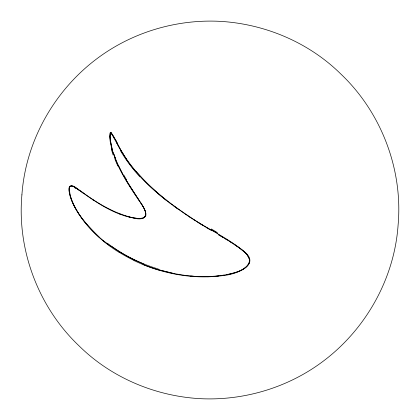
<?xml version="1.0" encoding="UTF-8"?>
<svg xmlns="http://www.w3.org/2000/svg" width="420" height="420" viewBox="0 0 420 420"><rect width="100%" height="100%" fill="white"/><g stroke="black" fill="none" stroke-linecap="round" stroke-linejoin="round"><path stroke-width="0.63" d="M110.213 133.103C109.473 138.563 111.032 144.039 112.361 149.294M110.203 133.15L110.754 132.557A2.489 1.859 -53.2 0 1 111.022 132.736L120.283 149.447L126.221 158.834M110.397 132.636L110.534 132.505A0.688 0.514 -52.8 0 1 110.723 132.547L111.678 133.555M226.758 274.701C234.964 272.423 248.42 270.501 249.606 260.064A7.613 7.208 -32.4 0 0 249.344 258.762L246.997 254.698A28.24 26.575 -13.5 0 0 245.658 253.208L239.578 248.047L229.603 241.4M221.193 275.609L223.944 275.2M215.66 276.208C226.958 274.601 240.98 273.714 248.677 264.096A7.345 6.962 -32.4 0 0 249.386 262.5L249.47 262.164A6.342 6.001 -33.1 0 0 249.643 260.788C248.462 252.746 239.925 248.719 234.097 244.267M218.568 275.93L207.417 276.638M204.629 276.665L207.328 276.638M204.545 276.665L196.208 276.423M198.986 276.554L201.768 276.638M190.701 276.008L196.277 276.428M193.436 276.239L185.152 275.399M185.167 275.399L174.163 273.63L158.067 269.64M174.269 273.646L158.314 269.714M80.32 191.063C98.369 203.863 118.314 217.675 141.125 218.704C151.037 217.371 142.711 205.716 139.729 201.196M127.496 216.636C133.072 217.634 141.871 221.639 145.824 215.806C146.438 210.756 142.748 206.498 140.453 202.33M123.17 215.255L125.317 215.975M118.955 213.68L121.049 214.489M80.357 191.09C77.17 189.472 73.92 185.068 70.025 186.197A1.943 1.292 -81 0 0 69.405 187.11C69.211 207.149 86.32 224.102 99.32 237.3M73.085 186.375C67.41 183.971 69.106 192.848 70.245 195.736C76.566 215.282 91.135 231.095 106.948 243.632M133.864 260.521C161.732 273.808 193.499 279.893 224.201 275.431C234.129 274.586 260.101 266.091 245.584 252.693C228.548 238.066 207.496 229.168 189.163 216.342C169.895 203.7 151.567 189.273 136.516 171.722M73.479 186.564L75.017 187.435M218.117 234.497L227.425 240.061M218.416 234.675L222.92 237.342M209.087 229.136L211.696 230.69M206.861 227.803L209.475 229.367M204.635 226.459L207.26 228.039M225.047 238.613L231.898 242.855M205.054 226.716L197.972 222.364M202.865 225.383L193.851 219.76M119.401 252.578C103.609 242.728 89.323 230.039 79.039 214.426C74.198 206.404 68.817 197.6 68.985 187.918C70.917 182.133 77.532 189.21 80.43 190.78C89.733 197.636 99.356 204.136 109.757 209.228C122.535 215.854 161.243 229.945 138.695 200.156C129.864 186.947 120.955 173.576 115.201 158.676C112.56 150.344 108.455 141.23 110.287 132.389L110.875 132.269C116.009 138.994 118.608 147.52 123.653 154.413M189.782 217.135L194.245 220.007M92.468 199.6L94.185 200.718M185.761 214.473L190.029 217.287M76.141 188.144L79.59 190.538M185.882 214.547L170.105 203.322M173.922 206.167L177.823 208.987M83.454 193.337L81.879 192.192M110.964 246.608L102.942 240.408M170.179 203.375C159.558 195.3 149.494 186.454 140.448 176.636M166.399 200.45C155.442 191.814 145.131 182.306 136.07 171.685M136.868 196.838L126.089 179.975M137.587 197.92L139.125 200.267M138.464 199.253C128.693 184.674 118.881 169.759 113.458 152.917M139.02 200.099L139.792 201.296M112.271 134.484L114.618 138.915M121.007 150.701L116.849 143.252M122.425 173.502L118.608 165.921M115.442 158.503L114.093 154.812M111.652 146.601L110.471 140.852L109.998 135.849M133.938 260.405A156.056 131.513 -0.3 0 1 119.49 252.478M136.311 171.796A150.717 100.847 25.5 0 1 123.454 154.45M143.315 263.823A151.946 127.58 0.1 0 1 111.332 246.246M158.256 269.861A150.024 127.181 -0.9 0 1 142.947 264.448M215.67 276.318A123.674 116.014 -4.7 0 1 207.328 276.748M217.313 232.543A188.953 11.083 30.9 0 1 211.281 228.963M139.907 176.857A149.704 100.532 25.3 0 1 120.493 150.775M117.432 143.414A182.17 76.325 43.9 0 1 115.558 139.808M111.505 133.744A24.528 17.572 -65.2 0 1 112.061 134.689M110.234 133.035A1.764 1.323 -52 0 1 110.339 132.741M110.308 135.744A11.954 9.098 -51.1 0 1 110.492 133.15M113.111 154.98A124.835 104.564 13.9 0 1 111.458 149.41M117.889 166.073A135.587 109.909 21.8 0 1 114.77 158.613M74.965 188.008A62.218 36.162 75.5 0 1 76.073 188.738M158.329 269.02A151.473 127.082 0.2 0 1 107.399 243.217M217.655 233.389A190.071 13.765 31 0 1 211.192 229.556M135.875 171.754A147.047 98.401 25.5 0 1 126.026 158.876M112.98 153.001A121.968 102.622 12.5 0 1 111.227 146.653M126.593 179.881A165.302 111.316 37.4 0 1 123.753 174.935M21.908 194.875C16.868 250.53 38.776 307.802 79.338 346.143C111.284 377.601 155.075 396.05 199.71 398.643C243.458 400.964 287.858 387.733 322.938 361.41C365.773 329.395 394.375 278.623 398.092 225.125C403.132 169.47 381.224 112.198 340.662 73.857C308.716 42.399 264.925 23.95 220.29 21.357C176.542 19.037 132.143 32.267 97.062 58.59C54.227 90.605 25.625 141.377 21.908 194.875"/></g></svg>
